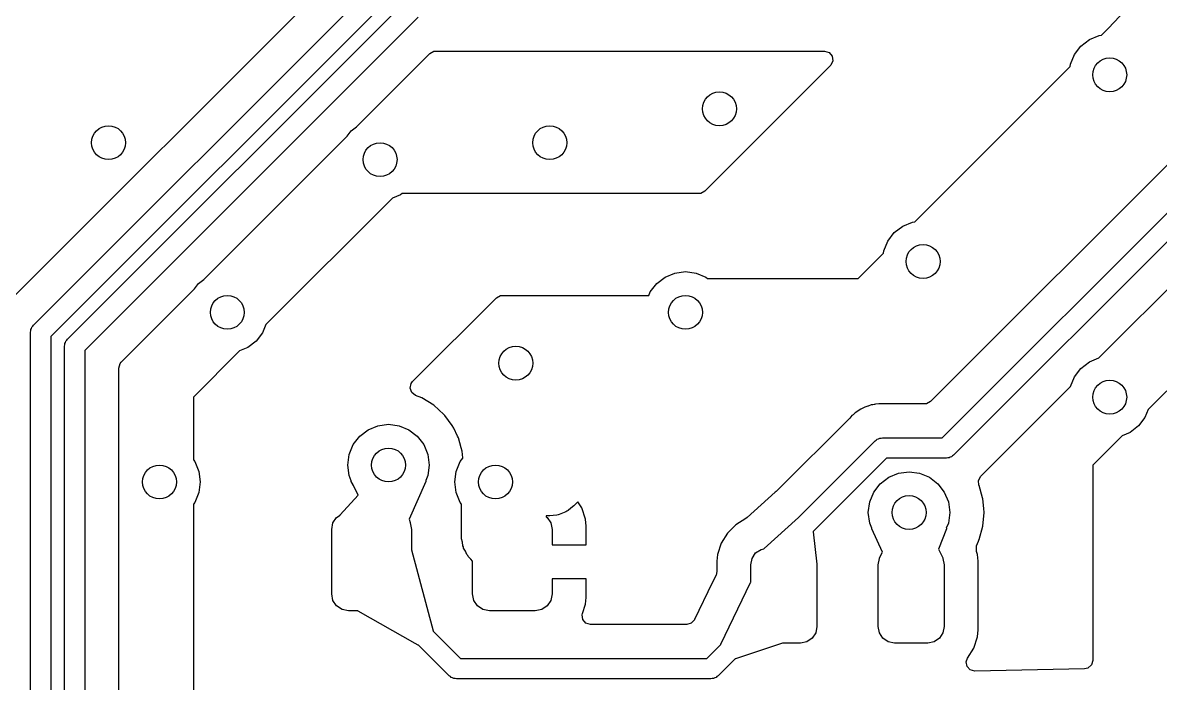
# Model space of a CAD drawing. Extents: x 90 to 175, y -109.5 to -35.9.
# Drawn here: x 112.24 to 128.99, y -80.47 to -70.73 of the extents above; entities that cross this region are included whole.
import ezdxf

# ---------------------------------------------------------------- set-up
doc = ezdxf.new("R2010")
doc.units = 0
doc.layers.add('BLACK', color=7, linetype='CONTINUOUS')

msp = doc.modelspace()

# ---------------------------------------------------------------- linework, layer by layer
at = {"layer": 'BLACK', "linetype": 'CONTINUOUS'}
for p, q in [((135.063181, -66.860376), (125.610876, -76.312681)), ((125.781871, -76.8495), (135.6, -67.031371)), ((135.856066, -67.199569), (125.950069, -77.105566)), ((128.22791, -70.814983), (129.969235, -68.976918)), ((116.705148, -70.167797), (112.100483, -74.772462)), ((117.794901, -70.210123), (112.65, -75.355025)), ((112.393934, -75.186827), (117.192626, -70.388134)), ((112.893934, -75.393933), (117.893933, -70.393934)), ((118.062131, -70.65), (113.15, -75.562131)), ((128.126654, -70.916239), (128.22791, -70.814983)), ((127.825736, -71.075736), (127.95, -70.980385)), ((127.95, -70.980385), (128.094709, -70.920445)), ((128.094709, -70.920445), (128.126654, -70.916239)), ((117.15513, -72.264814), (118.233126, -71.186819)), ((118.233126, -71.186819), (118.294449, -71.153334)), ((118.294449, -71.153334), (118.320807, -71.1505)), ((118.320807, -71.1505), (124.050138, -71.1505)), ((124.050138, -71.1505), (124.117177, -71.170185)), ((124.117177, -71.170185), (124.162932, -71.222989)), ((124.162932, -71.222989), (124.172876, -71.292147)), ((127.670445, -71.344709), (127.730385, -71.2)), ((127.730385, -71.2), (127.825736, -71.075736)), ((124.137819, -71.362181), (122.286319, -73.213681)), ((124.143851, -71.355703), (124.137819, -71.362181)), ((124.172876, -71.292147), (124.143851, -71.355703)), ((125.376654, -73.666239), (127.666239, -71.376653)), ((127.666239, -71.376653), (127.670445, -71.344709)), ((117.014814, -72.40513), (117.075736, -72.325736)), ((117.075736, -72.325736), (117.15513, -72.264814)), ((114.90513, -74.514814), (117.014814, -72.40513)), ((122.286319, -73.213681), (122.224996, -73.247166)), ((117.681158, -73.31884), (115.81884, -75.181158)), ((117.8, -73.269615), (117.681158, -73.31884)), ((117.825563, -73.25), (117.8, -73.269615)), ((122.198638, -73.25), (117.825563, -73.25)), ((122.224996, -73.247166), (122.198638, -73.25)), ((128.091796, -75.671651), (130.421651, -73.341795)), ((125.075736, -73.825736), (125.2, -73.730385)), ((125.2, -73.730385), (125.344709, -73.670445)), ((125.344709, -73.670445), (125.376654, -73.666239)), ((124.980385, -73.95), (125.075736, -73.825736)), ((124.920445, -74.094709), (124.980385, -73.95)), ((131.181159, -74.06884), (128.81884, -76.431158)), ((124.542894, -74.5), (124.916239, -74.126654)), ((124.916239, -74.126654), (124.920445, -74.094709)), ((121.844709, -74.420445), (122, -74.4)), ((122, -74.4), (122.155291, -74.420445)), ((114.825736, -74.575736), (114.90513, -74.514814)), ((121.575736, -74.575736), (121.7, -74.480385)), ((121.7, -74.480385), (121.844709, -74.420445)), ((122.155291, -74.420445), (122.3, -74.480385)), ((122.3, -74.480385), (122.325563, -74.5)), ((122.325563, -74.5), (124.542894, -74.5)), ((113.686819, -75.733126), (114.764814, -74.65513)), ((114.764814, -74.65513), (114.825736, -74.575736)), ((121.459674, -74.75), (121.480385, -74.7)), ((121.480385, -74.7), (121.575736, -74.575736)), ((117.979535, -76.020464), (119.213681, -74.786319)), ((119.213681, -74.786319), (119.275004, -74.752834)), ((119.275004, -74.752834), (119.301362, -74.75)), ((119.301362, -74.75), (121.459674, -74.75)), ((112.355111, -75.25407), (112.364984, -75.236967)), ((112.364984, -75.236967), (112.370096, -75.217893)), ((112.370096, -75.217893), (112.38406, -75.203928)), ((112.38406, -75.203928), (112.393934, -75.186827)), ((115.81884, -75.181158), (115.769615, -75.3)), ((112.35, -75.292893), (112.355111, -75.273818)), ((112.35, -92.187868), (112.35, -75.292893)), ((112.355111, -75.273818), (112.355111, -75.25407)), ((112.65, -75.355025), (112.65, -92.25)), ((112.870096, -75.424999), (112.88406, -75.411034)), ((112.88406, -75.411034), (112.893934, -75.393933)), ((115.769615, -75.3), (115.674264, -75.424264)), ((112.85, -75.499999), (112.855111, -75.480924)), ((112.85, -92.437868), (112.85, -75.499999)), ((112.855111, -75.461176), (112.864984, -75.444073)), ((112.855111, -75.480924), (112.855111, -75.461176)), ((112.864984, -75.444073), (112.870096, -75.424999)), ((113.15, -75.562131), (113.15, -92.5)), ((115.431158, -75.56884), (114.75, -76.249999)), ((115.55, -75.519615), (115.431158, -75.56884)), ((115.674264, -75.424264), (115.55, -75.519615)), ((113.670185, -75.753768), (113.686819, -75.733126)), ((127.825736, -75.825736), (127.95, -75.730385)), ((127.95, -75.730385), (128.091796, -75.671651)), ((113.6505, -75.820807), (113.670185, -75.753768)), ((113.6505, -77.496202), (113.6505, -75.820807)), ((127.730385, -75.95), (127.825736, -75.825736)), ((117.943434, -76.115429), (117.959145, -76.047348)), ((117.959145, -76.047348), (117.979535, -76.020464)), ((127.671651, -76.091796), (127.730385, -75.95)), ((114.75, -76.249999), (114.75, -77.174437)), ((117.967025, -76.181195), (117.943434, -76.115429)), ((118.022426, -76.223767), (117.967025, -76.181195)), ((118.117637, -76.260652), (118.022426, -76.223767)), ((126.350448, -77.413), (127.671651, -76.091796)), ((118.117641, -76.260654), (118.117637, -76.260652)), ((118.117642, -76.260655), (118.117641, -76.260654)), ((118.291039, -76.368017), (118.117642, -76.260655)), ((118.291041, -76.368019), (118.291039, -76.368017)), ((118.441762, -76.505418), (118.291041, -76.368019)), ((124.604244, -76.417119), (124.584508, -76.424933)), ((124.621709, -76.408563), (124.604244, -76.417119)), ((124.639985, -76.397754), (124.621709, -76.408563)), ((124.686639, -76.3842), (124.639985, -76.397754)), ((124.692165, -76.382308), (124.686639, -76.3842)), ((124.737324, -76.364429), (124.692165, -76.382308)), ((124.737326, -76.364429), (124.737324, -76.364429)), ((124.75838, -76.361769), (124.737326, -76.364429)), ((124.777424, -76.357825), (124.75838, -76.361769)), ((124.783257, -76.35613), (124.777424, -76.357825)), ((124.797817, -76.351901), (124.783257, -76.35613)), ((124.84637, -76.350375), (124.797817, -76.351901)), ((124.852188, -76.349917), (124.84637, -76.350375)), ((124.859444, -76.349001), (124.852188, -76.349917)), ((124.859455, -76.349), (124.859444, -76.349001)), ((124.859459, -76.349), (124.859455, -76.349)), ((124.890167, -76.349), (124.859459, -76.349)), ((124.96209, -76.346739), (124.890167, -76.349)), ((124.969857, -76.347474), (124.96209, -76.346739)), ((124.969879, -76.347232), (124.969857, -76.347474)), ((124.98589, -76.349), (124.969879, -76.347232)), ((125.523195, -76.349), (124.98589, -76.349)), ((125.549553, -76.346166), (125.523195, -76.349)), ((125.610876, -76.312681), (125.549553, -76.346166)), ((118.453932, -76.521534), (118.441762, -76.505418)), ((118.564673, -76.668179), (118.453932, -76.521534)), ((124.416646, -76.563291), (123.353142, -77.626794)), ((124.420578, -76.55897), (124.416646, -76.563291)), ((124.451549, -76.521534), (124.420578, -76.55897)), ((124.451551, -76.521532), (124.451549, -76.521534)), ((124.46872, -76.509058), (124.451551, -76.521532)), ((124.483508, -76.496429), (124.46872, -76.509058)), ((124.49852, -76.481417), (124.483508, -76.496429)), ((124.540326, -76.456693), (124.49852, -76.481417)), ((124.545208, -76.453486), (124.540326, -76.456693)), ((124.584508, -76.424933), (124.545208, -76.453486)), ((128.769615, -76.55), (128.674264, -76.674264)), ((128.81884, -76.431158), (128.769615, -76.55)), ((117.200736, -76.825736), (117.325, -76.730385)), ((117.325, -76.730385), (117.469709, -76.670445)), ((117.469709, -76.670445), (117.625, -76.65)), ((117.625, -76.65), (117.780291, -76.670445)), ((117.780291, -76.670445), (117.925, -76.730385)), ((117.925, -76.730385), (118.049264, -76.825736)), ((118.584762, -76.708523), (118.564673, -76.668179)), ((118.643403, -76.826292), (118.584762, -76.708523)), ((128.674264, -76.674264), (128.55, -76.769615)), ((117.105385, -76.95), (117.200736, -76.825736)), ((118.049264, -76.825736), (118.144615, -76.95)), ((118.655582, -76.85075), (118.643403, -76.826292)), ((118.697538, -76.998207), (118.655582, -76.85075)), ((123.663845, -78.023906), (124.794318, -76.893434)), ((124.794318, -76.893434), (124.811419, -76.88356)), ((124.811419, -76.88356), (124.825384, -76.869596)), ((124.825384, -76.869596), (124.844458, -76.864484)), ((124.844458, -76.864484), (124.861561, -76.854611)), ((124.861561, -76.854611), (124.881309, -76.854611)), ((124.881309, -76.854611), (124.900384, -76.8495)), ((124.900384, -76.8495), (125.781871, -76.8495)), ((128.431158, -76.81884), (128, -77.249999)), ((128.55, -76.769615), (128.431158, -76.81884)), ((117.045445, -77.094709), (117.105385, -76.95)), ((118.144615, -76.95), (118.204555, -77.094709)), ((118.711397, -77.046917), (118.697538, -76.998207)), ((118.720315, -77.143165), (118.711397, -77.046917)), ((114.75, -77.174437), (114.769615, -77.2)), ((114.769615, -77.2), (114.829555, -77.344709)), ((117.025, -77.25), (117.045445, -77.094709)), ((117.045445, -77.405291), (117.025, -77.25)), ((118.204555, -77.094709), (118.225, -77.25)), ((118.225, -77.25), (118.204555, -77.405291)), ((118.620445, -77.344709), (118.680385, -77.2)), ((118.680385, -77.2), (118.720711, -77.147445)), ((118.720711, -77.147445), (118.720315, -77.143165)), ((124.962516, -77.1495), (123.882002, -78.230013)), ((125.844003, -77.1495), (124.962516, -77.1495)), ((125.863078, -77.144389), (125.844003, -77.1495)), ((125.882826, -77.144389), (125.863078, -77.144389)), ((125.899928, -77.134515), (125.882826, -77.144389)), ((125.919003, -77.129404), (125.899928, -77.134515)), ((125.932967, -77.115439), (125.919003, -77.129404)), ((125.950069, -77.105566), (125.932967, -77.115439)), ((128, -77.249999), (128, -80.128666)), ((114.829555, -77.344709), (114.85, -77.5)), ((117.076692, -77.480729), (117.045445, -77.405291)), ((118.204555, -77.405291), (118.173515, -77.480227)), ((118.6, -77.5), (118.620445, -77.344709)), ((124.993887, -77.429885), (125.138596, -77.369945)), ((125.138596, -77.369945), (125.293887, -77.3495)), ((125.293887, -77.3495), (125.449178, -77.369945)), ((125.449178, -77.369945), (125.593887, -77.429885)), ((126.316726, -77.475758), (126.34944, -77.41402)), ((126.34944, -77.41402), (126.350448, -77.413)), ((113.65, -77.5), (113.6505, -77.496202)), ((113.6505, -77.503797), (113.65, -77.5)), ((113.6505, -80.996202), (113.6505, -77.503797)), ((114.85, -77.5), (114.829555, -77.655291)), ((117.075666, -77.481918), (117.076692, -77.480729)), ((117.076317, -77.490847), (117.075666, -77.481918)), ((117.102322, -77.542605), (117.076317, -77.490847)), ((117.105385, -77.55), (117.102322, -77.542605)), ((117.107274, -77.552462), (117.105385, -77.55)), ((117.17755, -77.692334), (117.107274, -77.552462)), ((118.174575, -77.490516), (117.930999, -78.049417)), ((118.173515, -77.480227), (118.174665, -77.481381)), ((118.174651, -77.490336), (118.174575, -77.490516)), ((118.174665, -77.481381), (118.174651, -77.490336)), ((118.620445, -77.655291), (118.6, -77.5)), ((124.774272, -77.6495), (124.869623, -77.525236)), ((124.869623, -77.525236), (124.993887, -77.429885)), ((125.593887, -77.429885), (125.718151, -77.525236)), ((125.718151, -77.525236), (125.813502, -77.6495)), ((126.322583, -77.545382), (126.316726, -77.475758)), ((126.324462, -77.550237), (126.322583, -77.545382)), ((126.324469, -77.55025), (126.324462, -77.550237)), ((126.376159, -77.731919), (126.324469, -77.55025)), ((114.829555, -77.655291), (114.769615, -77.8)), ((116.913263, -77.985397), (117.17755, -77.692334)), ((118.680385, -77.8), (118.620445, -77.655291)), ((123.323272, -77.649688), (122.908061, -78.025794)), ((123.334791, -77.64192), (123.323272, -77.649688)), ((123.353142, -77.626794), (123.334791, -77.64192)), ((124.714332, -77.794209), (124.774272, -77.6495)), ((125.813502, -77.6495), (125.873442, -77.794209)), ((126.380284, -77.746417), (126.376159, -77.731919)), ((126.393718, -77.891401), (126.380284, -77.746417)), ((114.769615, -77.8), (114.75, -77.825562)), ((114.75, -77.825562), (114.75, -80.674437)), ((118.7, -77.825562), (118.680385, -77.8)), ((118.7, -78.3), (118.7, -77.825562)), ((120.27032, -77.920627), (120.25399, -77.928084)), ((120.310744, -77.885599), (120.27032, -77.920627)), ((120.353553, -77.853553), (120.310744, -77.885599)), ((120.4163, -77.790805), (120.353553, -77.853553)), ((120.471856, -77.880875), (120.4163, -77.790805)), ((120.471858, -77.88088), (120.471856, -77.880875)), ((120.527005, -78.047302), (120.471858, -77.88088)), ((124.693887, -77.9495), (124.714332, -77.794209)), ((125.873442, -77.794209), (125.893887, -77.9495)), ((126.399102, -77.9495), (126.393718, -77.891401)), ((116.80653, -78.104329), (116.860723, -78.023223)), ((116.860723, -78.023223), (116.911252, -77.98946)), ((116.911252, -77.98946), (116.913263, -77.985397)), ((117.930999, -78.049417), (117.942044, -78.098052)), ((120, -78), (119.945609, -78)), ((119.945609, -78), (119.948344, -78.012577)), ((119.948344, -78.012577), (119.964277, -78.023223)), ((119.964277, -78.023223), (120.01847, -78.104329)), ((120.052938, -77.992388), (120, -78)), ((120.106283, -77.988573), (120.052938, -77.992388)), ((120.1231, -77.9823), (120.106283, -77.988573)), ((120.140866, -77.979746), (120.1231, -77.9823)), ((120.189516, -77.957528), (120.140866, -77.979746)), ((120.239624, -77.938839), (120.189516, -77.957528)), ((120.25399, -77.928084), (120.239624, -77.938839)), ((120.537498, -78.150013), (120.527005, -78.047302)), ((122.889911, -78.03943), (122.7415, -78.130971)), ((122.908061, -78.025794), (122.889911, -78.03943)), ((123.159734, -78.479878), (123.662635, -78.024339)), ((123.662635, -78.024339), (123.663845, -78.023906)), ((124.714332, -78.104791), (124.693887, -77.9495)), ((125.893887, -77.9495), (125.873442, -78.104791)), ((126.380284, -78.152583), (126.399102, -77.9495)), ((116.7875, -78.2), (116.80653, -78.104329)), ((116.7875, -79.15), (116.7875, -78.2)), ((117.942044, -78.098052), (117.94148, -78.10135)), ((117.94148, -78.10135), (117.94347, -78.104329)), ((117.94347, -78.104329), (117.9625, -78.2)), ((117.9625, -78.2), (117.9625, -78.495126)), ((120.01847, -78.104329), (120.0375, -78.2)), ((120.0375, -78.2), (120.0375, -78.425)), ((120.537499, -78.150028), (120.537498, -78.150013)), ((120.537499, -78.425), (120.537499, -78.150028)), ((122.618471, -78.254), (122.527142, -78.402066)), ((122.618474, -78.253996), (122.618471, -78.254)), ((122.741496, -78.130974), (122.618474, -78.253996)), ((122.7415, -78.130971), (122.741496, -78.130974)), ((123.882002, -78.230013), (123.883473, -78.233073)), ((123.883473, -78.233073), (123.936851, -78.712921)), ((124.745432, -78.179874), (124.714332, -78.104791)), ((124.744238, -78.181146), (124.745432, -78.179874)), ((124.744519, -78.190095), (124.744238, -78.181146)), ((124.900756, -78.536053), (124.744519, -78.190095)), ((125.844095, -78.189751), (125.727153, -78.49187)), ((125.873442, -78.104791), (125.842479, -78.179541)), ((125.842479, -78.179541), (125.844, -78.181067)), ((125.844, -78.181067), (125.844095, -78.189751)), ((126.324469, -78.34875), (126.380284, -78.152583)), ((118.702554, -78.317766), (118.7, -78.3)), ((118.701274, -78.33567), (118.702554, -78.317766)), ((118.712643, -78.387934), (118.701274, -78.33567)), ((118.720254, -78.440866), (118.712643, -78.387934)), ((120.0375, -78.425), (120.537499, -78.425)), ((122.527137, -78.402077), (122.472413, -78.567223)), ((122.527142, -78.402066), (122.527137, -78.402077)), ((126.289795, -78.438659), (126.315512, -78.372223)), ((126.315512, -78.372223), (126.319679, -78.359729)), ((126.319679, -78.359729), (126.322999, -78.3517)), ((126.322999, -78.3517), (126.324469, -78.34875)), ((117.9625, -78.495126), (117.96551, -78.498697)), ((117.96551, -78.498697), (117.965663, -78.499221)), ((117.965663, -78.499221), (118.28438, -79.69247)), ((118.727709, -78.45719), (118.720254, -78.440866)), ((118.731525, -78.474732), (118.727709, -78.45719)), ((118.757158, -78.521676), (118.731525, -78.474732)), ((118.779373, -78.57032), (118.757158, -78.521676)), ((118.791125, -78.583883), (118.779373, -78.57032)), ((118.799729, -78.599639), (118.791125, -78.583883)), ((122.472413, -78.567223), (122.462, -78.669144)), ((122.981054, -78.625471), (123.033893, -78.546393)), ((123.033893, -78.546393), (123.112971, -78.493554)), ((123.112971, -78.493554), (123.156735, -78.484848)), ((123.156728, -78.484202), (123.159734, -78.479878)), ((123.156735, -78.484848), (123.156728, -78.484202)), ((124.859515, -78.618547), (124.900756, -78.536053)), ((125.727153, -78.49187), (125.790483, -78.618545)), ((126.285333, -78.452579), (126.289795, -78.438659)), ((126.287734, -78.522405), (126.285333, -78.452579)), ((126.302587, -78.567225), (126.287734, -78.522405)), ((126.313, -78.669152), (126.302587, -78.567225)), ((118.837551, -78.637461), (118.799729, -78.599639)), ((118.8625, -78.666253), (118.837551, -78.637461)), ((118.8625, -79.15), (118.8625, -78.666253)), ((122.462, -78.669144), (122.462, -78.818695)), ((122.9625, -78.71875), (122.981054, -78.625471)), ((122.9625, -78.978724), (122.9625, -78.71875)), ((123.936851, -78.712921), (123.936548, -78.713965)), ((123.936548, -78.713965), (123.9375, -78.71875)), ((123.9375, -78.71875), (123.9375, -79.63125)), ((124.8375, -78.71875), (124.856054, -78.625471)), ((124.8375, -79.63125), (124.8375, -78.71875)), ((124.856054, -78.625471), (124.858681, -78.621538)), ((124.858681, -78.621538), (124.859515, -78.618547)), ((125.790483, -78.618545), (125.790621, -78.620495)), ((125.790621, -78.620495), (125.793946, -78.625471)), ((125.793946, -78.625471), (125.8125, -78.71875)), ((125.8125, -78.71875), (125.8125, -79.63125)), ((126.313, -79.680848), (126.313, -78.669152)), ((120.5375, -78.925), (120.0375, -78.925)), ((120.0375, -78.925), (120.0375, -79.15)), ((120.5375, -79.199973), (120.5375, -78.925)), ((122.449666, -78.87261), (122.394299, -78.987284)), ((122.462, -78.818695), (122.449666, -78.87261)), ((122.394299, -78.987284), (122.133707, -79.527011)), ((122.520518, -79.888479), (122.957704, -78.983001)), ((122.957704, -78.983001), (122.9625, -78.978724)), ((116.80653, -79.245671), (116.7875, -79.15)), ((116.860723, -79.326777), (116.80653, -79.245671)), ((118.88153, -79.245671), (118.8625, -79.15)), ((118.935723, -79.326777), (118.88153, -79.245671)), ((120.01847, -79.245671), (119.964277, -79.326777)), ((120.0375, -79.15), (120.01847, -79.245671)), ((120.527006, -79.30269), (120.537499, -79.199986)), ((120.537499, -79.199986), (120.5375, -79.199973)), ((116.941829, -79.38097), (116.860723, -79.326777)), ((117.0375, -79.4), (116.941829, -79.38097)), ((117.174479, -79.4), (117.0375, -79.4)), ((117.17801, -79.404517), (117.174479, -79.4)), ((118.01716, -79.878989), (117.17801, -79.404517)), ((119.016829, -79.38097), (118.935723, -79.326777)), ((119.1125, -79.4), (119.016829, -79.38097)), ((119.7875, -79.4), (119.1125, -79.4)), ((119.883171, -79.38097), (119.7875, -79.4)), ((119.964277, -79.326777), (119.883171, -79.38097)), ((120.482669, -79.436496), (120.527005, -79.302697)), ((120.527005, -79.302697), (120.527006, -79.30269)), ((120.477637, -79.457853), (120.482669, -79.436496)), ((120.487581, -79.527011), (120.477637, -79.457853)), ((120.533336, -79.579815), (120.487581, -79.527011)), ((120.600375, -79.5995), (120.533336, -79.579815)), ((122.02088, -79.5995), (120.600375, -79.5995)), ((122.085671, -79.581227), (122.02088, -79.5995)), ((122.132546, -79.529415), (122.085671, -79.581227)), ((122.133707, -79.527011), (122.132546, -79.529415)), ((118.28438, -79.69247), (118.283821, -79.696689)), ((118.283821, -79.696689), (118.687132, -80.1)), ((123.918946, -79.724529), (123.866107, -79.803607)), ((123.9375, -79.63125), (123.918946, -79.724529)), ((124.856054, -79.724529), (124.8375, -79.63125)), ((124.908893, -79.803607), (124.856054, -79.724529)), ((125.793946, -79.724529), (125.741107, -79.803607)), ((125.8125, -79.63125), (125.793946, -79.724529)), ((126.302587, -79.782775), (126.313, -79.680848)), ((118.062865, -79.904832), (118.01716, -79.878989)), ((118.066247, -79.906744), (118.062865, -79.904832)), ((118.070813, -79.907945), (118.066247, -79.906744)), ((118.518934, -80.356066), (118.070813, -79.907945)), ((122.312868, -80.1), (122.519369, -79.893498)), ((122.519369, -79.893498), (122.520518, -79.888479)), ((123.431513, -79.877597), (122.735871, -80.105852)), ((123.435814, -79.875), (123.431513, -79.877597)), ((123.69375, -79.875), (123.435814, -79.875)), ((123.787029, -79.856446), (123.69375, -79.875)), ((123.866107, -79.803607), (123.787029, -79.856446)), ((124.987971, -79.856446), (124.908893, -79.803607)), ((125.08125, -79.875), (124.987971, -79.856446)), ((125.56875, -79.875), (125.08125, -79.875)), ((125.662029, -79.856446), (125.56875, -79.875)), ((125.741107, -79.803607), (125.662029, -79.856446)), ((126.247862, -79.947925), (126.302587, -79.782775)), ((118.687132, -80.1), (122.312868, -80.1)), ((126.137314, -80.148812), (126.154868, -80.098689)), ((126.154868, -80.098689), (126.156522, -80.096006)), ((126.156522, -80.096006), (126.156526, -80.096003)), ((126.156526, -80.096003), (126.247862, -79.947925)), ((122.731603, -80.105528), (122.481066, -80.356066)), ((122.735871, -80.105852), (122.731603, -80.105528)), ((126.148758, -80.217738), (126.137314, -80.148812)), ((126.19565, -80.269535), (126.148758, -80.217738)), ((126.263101, -80.287758), (126.19565, -80.269535)), ((127.878695, -80.252637), (126.263101, -80.287758)), ((127.927511, -80.24146), (127.878695, -80.252637)), ((127.980315, -80.195705), (127.927511, -80.24146)), ((128, -80.128666), (127.980315, -80.195705)), ((118.536035, -80.365939), (118.518934, -80.356066)), ((118.55, -80.379904), (118.536035, -80.365939)), ((118.569074, -80.385015), (118.55, -80.379904)), ((118.586177, -80.394889), (118.569074, -80.385015)), ((118.605925, -80.394889), (118.586177, -80.394889)), ((118.625, -80.4), (118.605925, -80.394889)), ((122.375, -80.4), (118.625, -80.4)), ((122.394075, -80.394889), (122.375, -80.4)), ((122.413823, -80.394889), (122.394075, -80.394889)), ((122.430925, -80.385015), (122.413823, -80.394889)), ((122.45, -80.379904), (122.430925, -80.385015)), ((122.463964, -80.365939), (122.45, -80.379904)), ((122.481066, -80.356066), (122.463964, -80.365939))]:
    msp.add_line(p, q, dxfattribs=at)
at = {"layer": 'BLACK'}
for centre in [(128.25, -71.5), (122.5, -72), (113.5, -72.5), (120, -72.5), (117.5, -72.75), (125.5, -74.25), (115.25, -75), (122, -75), (119.5, -75.75), (128.25, -76.25), (117.625, -77.25), (114.25, -77.5), (119.2, -77.5), (125.293887, -77.9495)]:
    msp.add_circle(centre, 0.25, dxfattribs=at)

doc.saveas('drawing.dxf')
